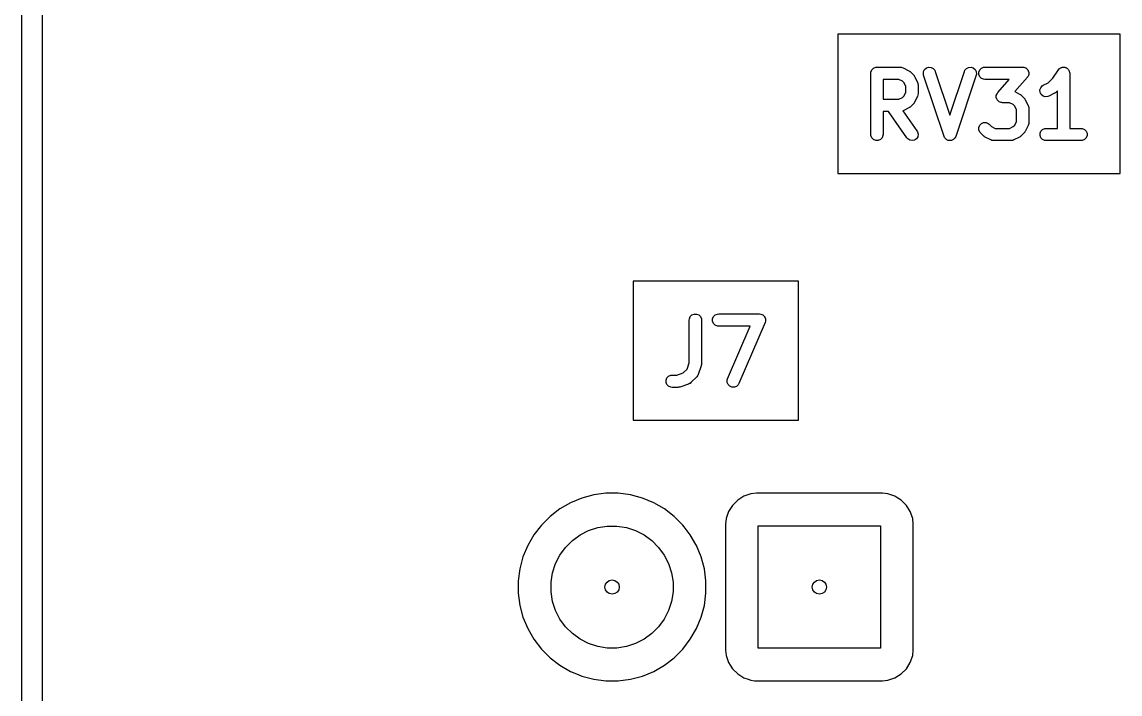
# Model space of a CAD drawing. Extents: x 20 to 124, y -124 to -20.
# Drawn here: x 20 to 46.91, y -78.87 to -62.4 of the extents above; entities that cross this region are included whole.
import ezdxf

# ---------------------------------------------------------------- set-up
doc = ezdxf.new("R2010")
doc.units = 0
doc.layers.add('BLACK', color=7, linetype='CONTINUOUS')
doc.layers.add('WHITE', color=7, linetype='CONTINUOUS')

msp = doc.modelspace()

# ---------------------------------------------------------------- linework, layer by layer
at = {"layer": 'BLACK', "linetype": 'CONTINUOUS'}
for p, q in [((20.5005, -66.111655), (20.5005, -58.099223)), ((46.906214, -62.694984), (39.995214, -62.694984)), ((39.995214, -62.694984), (39.995214, -66.111655)), ((46.906214, -65.124038), (46.906214, -62.694984)), ((40.800714, -63.653328), (40.803596, -63.624064)), ((40.800714, -65.153328), (40.800714, -63.653328)), ((40.803596, -63.624064), (40.825994, -63.569992)), ((40.825994, -63.569992), (40.867378, -63.528608)), ((40.867378, -63.528608), (40.92145, -63.50621)), ((40.92145, -63.50621), (40.950714, -63.503328)), ((40.950714, -63.503328), (41.522143, -63.503328)), ((41.522143, -63.503328), (41.551407, -63.50621)), ((41.551407, -63.50621), (41.556387, -63.508273)), ((41.556387, -63.508273), (41.561762, -63.508655)), ((41.561762, -63.508655), (41.589225, -63.519164)), ((41.589225, -63.519164), (41.732082, -63.590593)), ((41.732082, -63.590593), (41.744677, -63.598521)), ((41.744677, -63.598521), (41.748334, -63.600036)), ((41.748334, -63.600036), (41.752451, -63.603415)), ((41.752451, -63.603415), (41.756968, -63.606258)), ((41.756968, -63.606258), (41.759565, -63.609252)), ((41.759565, -63.609252), (41.771065, -63.61869)), ((41.771065, -63.61869), (41.842494, -63.690118)), ((41.842494, -63.690118), (41.851936, -63.701623)), ((41.851936, -63.701623), (41.854928, -63.704218)), ((41.854928, -63.704218), (41.857767, -63.708728)), ((41.857767, -63.708728), (41.861149, -63.712849)), ((41.861149, -63.712849), (41.862664, -63.716508)), ((41.862664, -63.716508), (41.870593, -63.729103)), ((41.870593, -63.729103), (41.942021, -63.871961)), ((42.087607, -63.672089), (42.091756, -63.613708)), ((42.094127, -63.700762), (42.087607, -63.672089)), ((42.091756, -63.613708), (42.11793, -63.561361)), ((42.594127, -65.200762), (42.094127, -63.700762)), ((42.11793, -63.561361), (42.162144, -63.523014)), ((42.162144, -63.523014), (42.217668, -63.504506)), ((42.217668, -63.504506), (42.276049, -63.508655)), ((42.276049, -63.508655), (42.328396, -63.534829)), ((42.328396, -63.534829), (42.366743, -63.579043)), ((42.366743, -63.579043), (42.378731, -63.605894)), ((42.378731, -63.605894), (42.736429, -64.678986)), ((42.736429, -64.678986), (43.094127, -63.605894)), ((43.378732, -63.700762), (42.878731, -65.200762)), ((43.094127, -63.605894), (43.106115, -63.579043)), ((43.106115, -63.579043), (43.144462, -63.534828)), ((43.144462, -63.534828), (43.19681, -63.508655)), ((43.19681, -63.508655), (43.25519, -63.504505)), ((43.25519, -63.504505), (43.310714, -63.523014)), ((43.310714, -63.523014), (43.354928, -63.561361)), ((43.354928, -63.561361), (43.381102, -63.613708)), ((43.385252, -63.672088), (43.378732, -63.700762)), ((43.381102, -63.613708), (43.385252, -63.672088)), ((43.446453, -63.624064), (43.468851, -63.569992)), ((43.446453, -63.682592), (43.446453, -63.624064)), ((43.468851, -63.736664), (43.446453, -63.682592)), ((43.468851, -63.569992), (43.510235, -63.528608)), ((43.510235, -63.778048), (43.468851, -63.736664)), ((43.510235, -63.528608), (43.564307, -63.50621)), ((43.564307, -63.50621), (43.593571, -63.503328)), ((43.593571, -63.503328), (44.522143, -63.503328)), ((44.635029, -63.752104), (44.328095, -64.102886)), ((44.522143, -63.503328), (44.53762, -63.504852)), ((44.53762, -63.504852), (44.541555, -63.50459)), ((44.541555, -63.50459), (44.544265, -63.505506)), ((44.544265, -63.505506), (44.551407, -63.50621)), ((44.551407, -63.50621), (44.573921, -63.515536)), ((44.573921, -63.515536), (44.596997, -63.52334)), ((44.596997, -63.52334), (44.600804, -63.526671)), ((44.600804, -63.526671), (44.605479, -63.528608)), ((44.605479, -63.528608), (44.622708, -63.545837)), ((44.622708, -63.545837), (44.641044, -63.561881)), ((44.644072, -63.739454), (44.635029, -63.752104)), ((44.641044, -63.561881), (44.643286, -63.566415)), ((44.643286, -63.566415), (44.646863, -63.569992)), ((44.646863, -63.736664), (44.644072, -63.739454)), ((44.646863, -63.569992), (44.656189, -63.592508)), ((44.647958, -63.734019), (44.646863, -63.736664)), ((44.652131, -63.728183), (44.647958, -63.734019)), ((44.659936, -63.705103), (44.652131, -63.728183)), ((44.656189, -63.592508), (44.666988, -63.614344)), ((44.669261, -63.682592), (44.659936, -63.705103)), ((44.666988, -63.614344), (44.667324, -63.619388)), ((44.667324, -63.619388), (44.669261, -63.624064)), ((44.669261, -63.624064), (44.669261, -63.648439)), ((44.669261, -63.648439), (44.670881, -63.67274)), ((44.670881, -63.67274), (44.669261, -63.67753)), ((44.669261, -63.67753), (44.669261, -63.682592)), ((45.262715, -63.772051), (45.397335, -63.570123)), ((45.397335, -63.570123), (45.397401, -63.570042)), ((45.397401, -63.570042), (45.397422, -63.569992)), ((45.397422, -63.569992), (45.397533, -63.56988)), ((45.397533, -63.56988), (45.415965, -63.547372)), ((45.415965, -63.547372), (45.428307, -63.539106)), ((45.428307, -63.539106), (45.438806, -63.528608)), ((45.438806, -63.528608), (45.452382, -63.522984)), ((45.452382, -63.522984), (45.464595, -63.514806)), ((45.464595, -63.514806), (45.479156, -63.511893)), ((45.479156, -63.511893), (45.492878, -63.50621)), ((45.492878, -63.50621), (45.507575, -63.50621)), ((45.507575, -63.50621), (45.521985, -63.503328)), ((45.521985, -63.503328), (45.536555, -63.50621)), ((45.536555, -63.50621), (45.551406, -63.50621)), ((45.551406, -63.50621), (45.56498, -63.511832)), ((45.56498, -63.511832), (45.579399, -63.514685)), ((45.579399, -63.514685), (45.591759, -63.522925)), ((45.591759, -63.522925), (45.605478, -63.528608)), ((45.605478, -63.528608), (45.615867, -63.538997)), ((45.615867, -63.538997), (45.628098, -63.547151)), ((45.628098, -63.547151), (45.636363, -63.559493)), ((45.636363, -63.559493), (45.646862, -63.569992)), ((45.646862, -63.569992), (45.652485, -63.583568)), ((45.652485, -63.583568), (45.660664, -63.595781)), ((45.660664, -63.595781), (45.663576, -63.610343)), ((45.663576, -63.610343), (45.66926, -63.624064)), ((45.66926, -63.624064), (45.672111, -63.653016)), ((45.672111, -63.653016), (45.672142, -63.65317)), ((45.672142, -63.65317), (45.672131, -63.653222)), ((45.672131, -63.653222), (45.672142, -63.653328)), ((45.672142, -63.653328), (45.672142, -65.003328)), ((41.486733, -63.803328), (41.100714, -63.803328)), ((41.100714, -63.803328), (41.100714, -64.289042)), ((41.576147, -63.848035), (41.486733, -63.803328)), ((41.613151, -63.885039), (41.576147, -63.848035)), ((41.657857, -63.974451), (41.613151, -63.885039)), ((41.657857, -64.117918), (41.657857, -63.974451)), ((41.942021, -63.871961), (41.952531, -63.899424)), ((41.952531, -63.899424), (41.952912, -63.904799)), ((41.952912, -63.904799), (41.954975, -63.909778)), ((41.954975, -63.909778), (41.957857, -63.939042)), ((41.957857, -63.939042), (41.957857, -64.153328)), ((43.564307, -63.800446), (43.510235, -63.778048)), ((43.593571, -63.803328), (43.564307, -63.800446)), ((44.191578, -63.803328), (43.593571, -63.803328)), ((43.909256, -64.125981), (44.191578, -63.803328)), ((44.944749, -64.063139), (44.963256, -64.007616)), ((44.963256, -64.007616), (45.001603, -63.963401)), ((45.001603, -63.963401), (45.026489, -63.947736)), ((45.026489, -63.947736), (45.147574, -63.887192)), ((45.147574, -63.887192), (45.262715, -63.772051)), ((41.100714, -64.289042), (41.486733, -64.289042)), ((41.486733, -64.289042), (41.576145, -64.244336)), ((41.576145, -64.244336), (41.61315, -64.207331)), ((41.61315, -64.207331), (41.657857, -64.117918)), ((41.942021, -64.220409), (41.870593, -64.363267)), ((41.952531, -64.192946), (41.942021, -64.220409)), ((41.952912, -64.18757), (41.952531, -64.192946)), ((41.954975, -64.182592), (41.952912, -64.18757)), ((41.957857, -64.153328), (41.954975, -64.182592)), ((43.873404, -64.205345), (43.875025, -64.200552)), ((43.875025, -64.229654), (43.873404, -64.205345)), ((43.875025, -64.195493), (43.884348, -64.172984)), ((43.875025, -64.200552), (43.875025, -64.195493)), ((43.875025, -64.254021), (43.875025, -64.229654)), ((43.876961, -64.258696), (43.875025, -64.254021)), ((43.877298, -64.263741), (43.876961, -64.258696)), ((43.888096, -64.285576), (43.877298, -64.263741)), ((43.884348, -64.172984), (43.892155, -64.149903)), ((43.897423, -64.308093), (43.888096, -64.285576)), ((43.892155, -64.149903), (43.896326, -64.144066)), ((43.896326, -64.144066), (43.897423, -64.141421)), ((43.897423, -64.141421), (43.900212, -64.138631)), ((43.900212, -64.138631), (43.909256, -64.125981)), ((44.328095, -64.102886), (44.446368, -64.162021)), ((44.446368, -64.162021), (44.458962, -64.169949)), ((44.458962, -64.169949), (44.462622, -64.171465)), ((44.462622, -64.171465), (44.466742, -64.174846)), ((44.466742, -64.174846), (44.471253, -64.177686)), ((44.471253, -64.177686), (44.473847, -64.180677)), ((44.473847, -64.180677), (44.485353, -64.19012)), ((44.485353, -64.19012), (44.556781, -64.261549)), ((44.556781, -64.261549), (44.566219, -64.273049)), ((44.566219, -64.273049), (44.569213, -64.275646)), ((44.569213, -64.275646), (44.572053, -64.280158)), ((44.572053, -64.280158), (44.575435, -64.284279)), ((44.575435, -64.284279), (44.57695, -64.287938)), ((44.57695, -64.287938), (44.584878, -64.300532)), ((44.584878, -64.300532), (44.656307, -64.443388)), ((44.948898, -64.121519), (44.944749, -64.063139)), ((44.975072, -64.173868), (44.948898, -64.121519)), ((45.019287, -64.212215), (44.975072, -64.173868)), ((45.07481, -64.230722), (45.019287, -64.212215)), ((45.13319, -64.226573), (45.07481, -64.230722)), ((45.160653, -64.216064), (45.13319, -64.226573)), ((45.30351, -64.144635), (45.160653, -64.216064)), ((45.316103, -64.136707), (45.30351, -64.144635)), ((45.319763, -64.135192), (45.316103, -64.136707)), ((45.323882, -64.13181), (45.319763, -64.135192)), ((45.328396, -64.12897), (45.323882, -64.13181)), ((45.330992, -64.125976), (45.328396, -64.12897)), ((45.342494, -64.116537), (45.330992, -64.125976)), ((45.372142, -64.086889), (45.342494, -64.116537)), ((45.372142, -65.003328), (45.372142, -64.086889)), ((41.589225, -64.573206), (41.58579, -64.57452)), ((41.58579, -64.57452), (41.930742, -65.067309)), ((41.732082, -64.501778), (41.589225, -64.573206)), ((41.744675, -64.49385), (41.732082, -64.501778)), ((41.748335, -64.492335), (41.744675, -64.49385)), ((41.752454, -64.488953), (41.748335, -64.492335)), ((41.756968, -64.486113), (41.752454, -64.488953)), ((41.759564, -64.483119), (41.756968, -64.486113)), ((41.771066, -64.47368), (41.759564, -64.483119)), ((41.842495, -64.402251), (41.771066, -64.47368)), ((41.851936, -64.390746), (41.842495, -64.402251)), ((41.854928, -64.388152), (41.851936, -64.390746)), ((41.857766, -64.383642), (41.854928, -64.388152)), ((41.86115, -64.37952), (41.857766, -64.383642)), ((41.862666, -64.375858), (41.86115, -64.37952)), ((41.870593, -64.363267), (41.862666, -64.375858)), ((43.900999, -64.311669), (43.897423, -64.308093)), ((43.903242, -64.316204), (43.900999, -64.311669)), ((43.921577, -64.332247), (43.903242, -64.316204)), ((43.938807, -64.349477), (43.921577, -64.332247)), ((43.943481, -64.351413), (43.938807, -64.349477)), ((43.947289, -64.354745), (43.943481, -64.351413)), ((43.97037, -64.362551), (43.947289, -64.354745)), ((43.992879, -64.371875), (43.97037, -64.362551)), ((44.000016, -64.372577), (43.992879, -64.371875)), ((44.002731, -64.373496), (44.000016, -64.372577)), ((44.00667, -64.373233), (44.002731, -64.373496)), ((44.022143, -64.374757), (44.00667, -64.373233)), ((44.201019, -64.374757), (44.022143, -64.374757)), ((44.290432, -64.419463), (44.201019, -64.374757)), ((44.327435, -64.456467), (44.290432, -64.419463)), ((44.372143, -64.545881), (44.327435, -64.456467)), ((44.372143, -64.832203), (44.372143, -64.545881)), ((44.656307, -64.443388), (44.666816, -64.470852)), ((44.666816, -64.470852), (44.667197, -64.476226)), ((44.667197, -64.476226), (44.669261, -64.481207)), ((44.669261, -64.481207), (44.672143, -64.510471)), ((44.672143, -64.510471), (44.672143, -64.867614)), ((41.229759, -64.589042), (41.100714, -64.589042)), ((41.100714, -64.589042), (41.100714, -65.153328)), ((41.684972, -65.239347), (41.229759, -64.589042)), ((44.327435, -64.921617), (44.372143, -64.832203)), ((41.930742, -65.067309), (41.945163, -65.092935)), ((41.945163, -65.092935), (41.957822, -65.150077)), ((43.446453, -64.981208), (43.46885, -64.927136)), ((43.446453, -65.039734), (43.446453, -64.981208)), ((43.46885, -65.093806), (43.446453, -65.039734)), ((43.46885, -64.927136), (43.510236, -64.88575)), ((43.487505, -65.116537), (43.46885, -65.093806)), ((43.510236, -64.88575), (43.564308, -64.863353)), ((43.564308, -64.863353), (43.622834, -64.863353)), ((43.622834, -64.863353), (43.676906, -64.88575)), ((43.676906, -64.88575), (43.699637, -64.904405)), ((43.699637, -64.904405), (43.753853, -64.958621)), ((43.753853, -64.958621), (43.843267, -65.003328)), ((43.843267, -65.003328), (44.201019, -65.003328)), ((44.201019, -65.003328), (44.290432, -64.958621)), ((44.290432, -64.958621), (44.327435, -64.921617)), ((44.566219, -65.105035), (44.556781, -65.116536)), ((44.569213, -65.102439), (44.566219, -65.105035)), ((44.572053, -65.097926), (44.569213, -65.102439)), ((44.575435, -65.093806), (44.572053, -65.097926)), ((44.57695, -65.090146), (44.575435, -65.093806)), ((44.584878, -65.077553), (44.57695, -65.090146)), ((44.656307, -64.934697), (44.584878, -65.077553)), ((44.666816, -64.907233), (44.656307, -64.934697)), ((44.667197, -64.901858), (44.666816, -64.907233)), ((44.669261, -64.896878), (44.667197, -64.901858)), ((44.672143, -64.867614), (44.669261, -64.896878)), ((44.946453, -65.124064), (44.968851, -65.069992)), ((44.968851, -65.069992), (45.010235, -65.028608)), ((45.010235, -65.028608), (45.064307, -65.00621)), ((45.064307, -65.00621), (45.093571, -65.003328)), ((45.093571, -65.003328), (45.372142, -65.003328)), ((45.672142, -65.003328), (45.950714, -65.003328)), ((45.950714, -65.003328), (45.979978, -65.00621)), ((45.979978, -65.00621), (46.03405, -65.028608)), ((46.03405, -65.028608), (46.075434, -65.069992)), ((46.075434, -65.069992), (46.097832, -65.124064)), ((40.803596, -65.182592), (40.800714, -65.153328)), ((40.825994, -65.236664), (40.803596, -65.182592)), ((40.867378, -65.278048), (40.825994, -65.236664)), ((40.92145, -65.300446), (40.867378, -65.278048)), ((40.979978, -65.300446), (40.92145, -65.300446)), ((41.03405, -65.278048), (40.979978, -65.300446)), ((41.075434, -65.236664), (41.03405, -65.278048)), ((41.097832, -65.182592), (41.075434, -65.236664)), ((41.100714, -65.153328), (41.097832, -65.182592)), ((41.704115, -65.261669), (41.684972, -65.239347)), ((41.753472, -65.293122), (41.704115, -65.261669)), ((41.811108, -65.303293), (41.753472, -65.293122)), ((41.86825, -65.290634), (41.811108, -65.303293)), ((41.916198, -65.25707), (41.86825, -65.290634)), ((41.947651, -65.207713), (41.916198, -65.25707)), ((41.957822, -65.150077), (41.947651, -65.207713)), ((42.606115, -65.227613), (42.594127, -65.200762)), ((42.613137, -65.23571), (42.606115, -65.227613)), ((42.61793, -65.245295), (42.613137, -65.23571)), ((42.632136, -65.257616), (42.61793, -65.245295)), ((42.644462, -65.271828), (42.632136, -65.257616)), ((42.654049, -65.276621), (42.644462, -65.271828)), ((42.662144, -65.283642), (42.654049, -65.276621)), ((42.679986, -65.289589), (42.662144, -65.283642)), ((42.69681, -65.298001), (42.679986, -65.289589)), ((42.7075, -65.29876), (42.69681, -65.298001)), ((42.717668, -65.30215), (42.7075, -65.29876)), ((42.736424, -65.300817), (42.717668, -65.30215)), ((42.75519, -65.302151), (42.736424, -65.300817)), ((42.76536, -65.29876), (42.75519, -65.302151)), ((42.776049, -65.298001), (42.76536, -65.29876)), ((42.79287, -65.28959), (42.776049, -65.298001)), ((42.810714, -65.283642), (42.79287, -65.28959)), ((42.81881, -65.276619), (42.810714, -65.283642)), ((42.828396, -65.271827), (42.81881, -65.276619)), ((42.840719, -65.257618), (42.828396, -65.271827)), ((42.854928, -65.245295), (42.840719, -65.257618)), ((42.85972, -65.235709), (42.854928, -65.245295)), ((42.866743, -65.227613), (42.85972, -65.235709)), ((42.878731, -65.200762), (42.866743, -65.227613)), ((43.558934, -65.187966), (43.487505, -65.116537)), ((43.570438, -65.197407), (43.558934, -65.187966)), ((43.573033, -65.200399), (43.570438, -65.197407)), ((43.577542, -65.203237), (43.573033, -65.200399)), ((43.581665, -65.206621), (43.577542, -65.203237)), ((43.585326, -65.208137), (43.581665, -65.206621)), ((43.597918, -65.216064), (43.585326, -65.208137)), ((43.740776, -65.287492), (43.597918, -65.216064)), ((43.768239, -65.298002), (43.740776, -65.287492)), ((43.773614, -65.298383), (43.768239, -65.298002)), ((43.778593, -65.300446), (43.773614, -65.298383)), ((43.807857, -65.303328), (43.778593, -65.300446)), ((44.236428, -65.303328), (43.807857, -65.303328)), ((44.265692, -65.300446), (44.236428, -65.303328)), ((44.27067, -65.298383), (44.265692, -65.300446)), ((44.276046, -65.298002), (44.27067, -65.298383)), ((44.303509, -65.287492), (44.276046, -65.298002)), ((44.446368, -65.216064), (44.303509, -65.287492)), ((44.458962, -65.208135), (44.446368, -65.216064)), ((44.462622, -65.20662), (44.458962, -65.208135)), ((44.466742, -65.203238), (44.462622, -65.20662)), ((44.471253, -65.200399), (44.466742, -65.203238)), ((44.473847, -65.197407), (44.471253, -65.200399)), ((44.485353, -65.187965), (44.473847, -65.197407)), ((44.556781, -65.116536), (44.485353, -65.187965)), ((44.946453, -65.182592), (44.946453, -65.124064)), ((44.968851, -65.236664), (44.946453, -65.182592)), ((45.010235, -65.278048), (44.968851, -65.236664)), ((45.064307, -65.300446), (45.010235, -65.278048)), ((45.093571, -65.303328), (45.064307, -65.300446)), ((45.950714, -65.303328), (45.093571, -65.303328)), ((45.979978, -65.300446), (45.950714, -65.303328)), ((46.03405, -65.278048), (45.979978, -65.300446)), ((46.075434, -65.236664), (46.03405, -65.278048)), ((46.097832, -65.182592), (46.075434, -65.236664)), ((46.097832, -65.124064), (46.097832, -65.182592)), ((46.906214, -66.111655), (46.906214, -65.124038)), ((20.5005, -72.160553), (20.5005, -66.111655)), ((39.995214, -66.111655), (46.906214, -66.111655)), ((39.027281, -68.747476), (34.973071, -68.747476)), ((34.973071, -68.747476), (34.973071, -72.160553)), ((39.027281, -71.611655), (39.027281, -68.747476)), ((36.35, -69.703328), (36.352882, -69.674064)), ((36.352882, -69.674064), (36.37528, -69.619992)), ((36.37528, -69.619992), (36.416664, -69.578608)), ((36.416664, -69.578608), (36.470736, -69.55621)), ((36.470736, -69.55621), (36.529264, -69.55621)), ((36.529264, -69.55621), (36.583336, -69.578608)), ((36.583336, -69.578608), (36.62472, -69.619992)), ((36.62472, -69.619992), (36.647118, -69.674064)), ((36.647118, -69.674064), (36.65, -69.703328)), ((36.92431, -69.674064), (36.946708, -69.619992)), ((36.92431, -69.732592), (36.92431, -69.674064)), ((36.946708, -69.619992), (36.988092, -69.578608)), ((36.988092, -69.578608), (37.042164, -69.55621)), ((37.042164, -69.55621), (37.071428, -69.553328)), ((37.071428, -69.553328), (38.071428, -69.553328)), ((38.071428, -69.553328), (38.100692, -69.55621)), ((38.100692, -69.55621), (38.101553, -69.556566)), ((38.101553, -69.556566), (38.102483, -69.556578)), ((38.102483, -69.556578), (38.128544, -69.567747)), ((38.128544, -69.567747), (38.154764, -69.578608)), ((38.154764, -69.578608), (38.155422, -69.579266)), ((38.155422, -69.579266), (38.156278, -69.579633)), ((38.156278, -69.579633), (38.176068, -69.599912)), ((38.176068, -69.599912), (38.196148, -69.619992)), ((38.196148, -69.619992), (38.196505, -69.620854)), ((38.196505, -69.620854), (38.197155, -69.62152)), ((38.197155, -69.62152), (38.207673, -69.647815)), ((38.207673, -69.647815), (38.218546, -69.674064)), ((38.218546, -69.674064), (38.218546, -69.674997)), ((38.218546, -69.674997), (38.218891, -69.67586)), ((38.218891, -69.67586), (38.218546, -69.704177)), ((36.35, -70.750416), (36.35, -69.703328)), ((36.65, -69.703328), (36.65, -70.774757)), ((36.946708, -69.786664), (36.92431, -69.732592)), ((36.988092, -69.828048), (36.946708, -69.786664)), ((37.042164, -69.850446), (36.988092, -69.828048)), ((37.071428, -69.853328), (37.042164, -69.850446)), ((37.843947, -69.853328), (37.071428, -69.853328)), ((37.290699, -71.14424), (37.843947, -69.853328)), ((38.2093, -69.762416), (37.566443, -71.262416)), ((38.218178, -69.734383), (38.2093, -69.762416)), ((38.218189, -69.733453), (38.218178, -69.734383)), ((38.218546, -69.732592), (38.218189, -69.733453)), ((38.218546, -69.704177), (38.218546, -69.732592)), ((36.297466, -70.908014), (36.35, -70.750416)), ((36.047085, -71.053328), (36.204687, -71.000794)), ((36.204687, -71.000794), (36.297466, -70.908014)), ((36.642302, -70.822192), (36.570873, -71.036477)), ((36.645601, -70.807682), (36.642302, -70.822192)), ((36.647118, -70.804021), (36.645601, -70.807682)), ((36.64764, -70.798712), (36.647118, -70.804021)), ((36.648822, -70.793518), (36.64764, -70.798712)), ((36.65, -70.774757), (36.648541, -70.789568)), ((36.648541, -70.789568), (36.648822, -70.793518)), ((35.781453, -71.174064), (35.803851, -71.119992)), ((35.781453, -71.232592), (35.781453, -71.174064)), ((35.803851, -71.286664), (35.781453, -71.232592)), ((35.803851, -71.119992), (35.845235, -71.078608)), ((35.845235, -71.328048), (35.803851, -71.286664)), ((35.845235, -71.078608), (35.899307, -71.05621)), ((35.899307, -71.05621), (35.928571, -71.053328)), ((35.928571, -71.053328), (36.047085, -71.053328)), ((36.333148, -71.274203), (36.118862, -71.345631)), ((36.359999, -71.262215), (36.333148, -71.274203)), ((36.36407, -71.258683), (36.359999, -71.262215)), ((36.36905, -71.256621), (36.36407, -71.258683)), ((36.39178, -71.237966), (36.36905, -71.256621)), ((36.534637, -71.095108), (36.39178, -71.237966)), ((36.553292, -71.072377), (36.534637, -71.095108)), ((36.555354, -71.067397), (36.553292, -71.072377)), ((36.558885, -71.063327), (36.555354, -71.067397)), ((36.570873, -71.036477), (36.558885, -71.063327)), ((37.281108, -71.230796), (37.281821, -71.172273)), ((37.302844, -71.285136), (37.281108, -71.230796)), ((37.281821, -71.172273), (37.290699, -71.14424)), ((37.343721, -71.327023), (37.302844, -71.285136)), ((37.552266, -71.288178), (37.510379, -71.329055)), ((37.566443, -71.262416), (37.552266, -71.288178)), ((35.899307, -71.350446), (35.845235, -71.328048)), ((35.928571, -71.353328), (35.899307, -71.350446)), ((36.071428, -71.353328), (35.928571, -71.353328)), ((36.086233, -71.351869), (36.071428, -71.353328)), ((36.090188, -71.352151), (36.086233, -71.351869)), ((36.095389, -71.350968), (36.090188, -71.352151)), ((36.100692, -71.350446), (36.095389, -71.350968)), ((36.104349, -71.34893), (36.100692, -71.350446)), ((36.118862, -71.345631), (36.104349, -71.34893)), ((37.397516, -71.350078), (37.343721, -71.327023)), ((37.456039, -71.350791), (37.397516, -71.350078)), ((37.510379, -71.329055), (37.456039, -71.350791)), ((39.027281, -72.160553), (39.027281, -71.611655)), ((20.5005, -76.099223), (20.5005, -72.160553)), ((34.973071, -72.160553), (39.027281, -72.160553)), ((34.010233, -73.988861), (33.718939, -74.066913)), ((34.309206, -73.949501), (34.010233, -73.988861)), ((34.309211, -73.9495), (34.309206, -73.949501)), ((34.309217, -73.9495), (34.309211, -73.9495)), ((34.610783, -73.9495), (34.309217, -73.9495)), ((34.610788, -73.9495), (34.610783, -73.9495)), ((34.610793, -73.949501), (34.610788, -73.9495)), ((34.909766, -73.988861), (34.610793, -73.949501)), ((35.20106, -74.066913), (34.909766, -73.988861)), ((37.860745, -73.964631), (37.690476, -74.024211)), ((37.86075, -73.96463), (37.860745, -73.964631)), ((37.995039, -73.9495), (37.86075, -73.96463)), ((37.995046, -73.9495), (37.995039, -73.9495)), ((41.084954, -73.9495), (37.995046, -73.9495)), ((41.08496, -73.9495), (41.084954, -73.9495)), ((41.219249, -73.96463), (41.08496, -73.9495)), ((41.219254, -73.964631), (41.219249, -73.96463)), ((41.389523, -74.024211), (41.219254, -73.964631)), ((33.440328, -74.182318), (33.179168, -74.333099)), ((33.440338, -74.182314), (33.440328, -74.182318)), ((33.718939, -74.066913), (33.440338, -74.182314)), ((35.479661, -74.182314), (35.20106, -74.066913)), ((35.479671, -74.182318), (35.479661, -74.182314)), ((35.740831, -74.333099), (35.479671, -74.182318)), ((37.410184, -74.247737), (37.314211, -74.400476)), ((37.537737, -74.120184), (37.410184, -74.247737)), ((37.690476, -74.024211), (37.537737, -74.120184)), ((41.457482, -74.066913), (41.389523, -74.024211)), ((41.542262, -74.120184), (41.457482, -74.066913)), ((41.669816, -74.247738), (41.542262, -74.120184)), ((41.765789, -74.400478), (41.669816, -74.247738)), ((32.939914, -74.516685), (32.726685, -74.729914)), ((32.939921, -74.516679), (32.939914, -74.516685)), ((33.179168, -74.333099), (32.939921, -74.516679)), ((35.980078, -74.516679), (35.740831, -74.333099)), ((35.980085, -74.516685), (35.980078, -74.516679)), ((36.168439, -74.705039), (35.980085, -74.516685)), ((37.314211, -74.400476), (37.254631, -74.570745)), ((41.825368, -74.570745), (41.765789, -74.400478)), ((32.726679, -74.729921), (32.543099, -74.969168)), ((32.726685, -74.729914), (32.726679, -74.729921)), ((33.885975, -74.864181), (34.109832, -74.791445)), ((34.109832, -74.791445), (34.342311, -74.754624)), ((34.342311, -74.754624), (34.577689, -74.754624)), ((34.577689, -74.754624), (34.810168, -74.791445)), ((34.810168, -74.791445), (35.034025, -74.864181)), ((36.193314, -74.729914), (36.168439, -74.705039)), ((36.19332, -74.729921), (36.193314, -74.729914)), ((36.229486, -74.777053), (36.19332, -74.729921)), ((36.3769, -74.969168), (36.229486, -74.777053)), ((37.25463, -74.57075), (37.2395, -74.705039)), ((37.2395, -74.705039), (37.2395, -77.79496)), ((37.254631, -74.570745), (37.25463, -74.57075)), ((38.04, -77.75), (38.04, -74.75)), ((38.04, -74.75), (41.04, -74.75)), ((41.04, -74.75), (41.04, -77.75)), ((41.8405, -74.705046), (41.825368, -74.570745)), ((41.8405, -76.124038), (41.8405, -74.705046)), ((32.543099, -74.969168), (32.392318, -75.230328)), ((33.485828, -75.109391), (33.676252, -74.97104)), ((33.676252, -74.97104), (33.885975, -74.864181)), ((35.034025, -74.864181), (35.243748, -74.97104)), ((35.243748, -74.97104), (35.434172, -75.109391)), ((36.514414, -75.20735), (36.3769, -74.969168)), ((32.392314, -75.230338), (32.276913, -75.508939)), ((32.392318, -75.230328), (32.392314, -75.230338)), ((33.18104, -75.466252), (33.319391, -75.275828)), ((33.319391, -75.275828), (33.485828, -75.109391)), ((35.434172, -75.109391), (35.600609, -75.275828)), ((35.600609, -75.275828), (35.73896, -75.466252)), ((36.527683, -75.230332), (36.514414, -75.20735)), ((36.643087, -75.508942), (36.527683, -75.230332)), ((32.276913, -75.508939), (32.198861, -75.800233)), ((33.074181, -75.675975), (33.18104, -75.466252)), ((35.73896, -75.466252), (35.845819, -75.675975)), ((36.721138, -75.800232), (36.643087, -75.508942)), ((32.198861, -75.800233), (32.159501, -76.099206)), ((33.001445, -75.899832), (33.074181, -75.675975)), ((35.845819, -75.675975), (35.918555, -75.899832)), ((36.7605, -76.099217), (36.721138, -75.800232)), ((20.5005, -82.611655), (20.5005, -76.099223)), ((32.159501, -76.099206), (32.1595, -76.099223)), ((32.1595, -76.099223), (32.1595, -76.400776)), ((32.964624, -76.132311), (33.001445, -75.899832)), ((32.964624, -76.367689), (32.964624, -76.132311)), ((35.918555, -75.899832), (35.955376, -76.132311)), ((35.955376, -76.132311), (35.955376, -76.367689)), ((36.7605, -76.400783), (36.7605, -76.099217)), ((41.8405, -77.794954), (41.8405, -76.124038)), ((32.1595, -76.400776), (32.159501, -76.400793)), ((32.159501, -76.400793), (32.198861, -76.699766)), ((33.001445, -76.600168), (32.964624, -76.367689)), ((35.955376, -76.367689), (35.918555, -76.600168)), ((36.721138, -76.699768), (36.7605, -76.400783)), ((33.074181, -76.824025), (33.001445, -76.600168)), ((35.918555, -76.600168), (35.845819, -76.824025)), ((32.198861, -76.699766), (32.276913, -76.99106)), ((33.18104, -77.033748), (33.074181, -76.824025)), ((35.845819, -76.824025), (35.73896, -77.033748)), ((36.643087, -76.991058), (36.721138, -76.699768)), ((32.276913, -76.99106), (32.392314, -77.269661)), ((33.319391, -77.224172), (33.18104, -77.033748)), ((35.73896, -77.033748), (35.600609, -77.224172)), ((36.527683, -77.269668), (36.643087, -76.991058)), ((32.392314, -77.269661), (32.392318, -77.269671)), ((32.392318, -77.269671), (32.543099, -77.530831)), ((33.485828, -77.390609), (33.319391, -77.224172)), ((33.676252, -77.52896), (33.485828, -77.390609)), ((35.434172, -77.390609), (35.243748, -77.52896)), ((35.600609, -77.224172), (35.434172, -77.390609)), ((36.3769, -77.530832), (36.527683, -77.269668)), ((32.543099, -77.530831), (32.726679, -77.770078)), ((33.885975, -77.635819), (33.676252, -77.52896)), ((34.109832, -77.708555), (33.885975, -77.635819)), ((34.342311, -77.745376), (34.109832, -77.708555)), ((34.577689, -77.745376), (34.342311, -77.745376)), ((34.810168, -77.708555), (34.577689, -77.745376)), ((35.034025, -77.635819), (34.810168, -77.708555)), ((35.243748, -77.52896), (35.034025, -77.635819)), ((36.193319, -77.77008), (36.3769, -77.530832)), ((41.04, -77.75), (38.04, -77.75)), ((32.726679, -77.770078), (32.726685, -77.770085)), ((32.726685, -77.770085), (32.939914, -77.983314)), ((32.939914, -77.983314), (32.939921, -77.98332)), ((32.939921, -77.98332), (33.179168, -78.1669)), ((35.740832, -78.1669), (35.98008, -77.983319)), ((35.98008, -77.983319), (36.193319, -77.77008)), ((37.2395, -77.79496), (37.25463, -77.929249)), ((37.25463, -77.929249), (37.254631, -77.929254)), ((37.254631, -77.929254), (37.314211, -78.099523)), ((41.765789, -78.099522), (41.825368, -77.929255)), ((41.825368, -77.929255), (41.8405, -77.794954)), ((33.179168, -78.1669), (33.440328, -78.317681)), ((35.479668, -78.317683), (35.740832, -78.1669)), ((37.314211, -78.099523), (37.356547, -78.1669)), ((37.356547, -78.1669), (37.410184, -78.252262)), ((37.410184, -78.252262), (37.537738, -78.379816)), ((41.542262, -78.379816), (41.669816, -78.252262)), ((41.669816, -78.252262), (41.765789, -78.099522)), ((33.440328, -78.317681), (33.440329, -78.317681)), ((33.440329, -78.317681), (33.440332, -78.317683)), ((33.440332, -78.317683), (33.626072, -78.394619)), ((33.626072, -78.394619), (33.718939, -78.433086)), ((33.718939, -78.433086), (33.71894, -78.433086)), ((33.71894, -78.433086), (33.718942, -78.433087)), ((33.718942, -78.433087), (34.010232, -78.511138)), ((34.010232, -78.511138), (34.309217, -78.5505)), ((34.309217, -78.5505), (34.309224, -78.5505)), ((34.309224, -78.5505), (34.610776, -78.5505)), ((34.610776, -78.5505), (34.610783, -78.5505)), ((34.610783, -78.5505), (34.909768, -78.511138)), ((34.909768, -78.511138), (35.201058, -78.433087)), ((35.201058, -78.433087), (35.479668, -78.317683)), ((37.537738, -78.379816), (37.690478, -78.475789)), ((37.690478, -78.475789), (37.7915, -78.511138)), ((37.7915, -78.511138), (37.860745, -78.535368)), ((37.860745, -78.535368), (37.86075, -78.535369)), ((37.86075, -78.535369), (37.951246, -78.545565)), ((37.951246, -78.545565), (37.99504, -78.550499)), ((37.99504, -78.550499), (37.995043, -78.5505)), ((37.995043, -78.5505), (37.995046, -78.5505)), ((37.995046, -78.5505), (41.084957, -78.5505)), ((41.084957, -78.5505), (41.084958, -78.550499)), ((41.084958, -78.550499), (41.152104, -78.542934)), ((41.152104, -78.542934), (41.219249, -78.535369)), ((41.219249, -78.535369), (41.219252, -78.535368)), ((41.219252, -78.535368), (41.219255, -78.535368)), ((41.219255, -78.535368), (41.389522, -78.475789)), ((41.389522, -78.475789), (41.542262, -78.379816))]:
    msp.add_line(p, q, dxfattribs=at)
at = {"layer": 'BLACK'}
for centre in [(34.46, -76.25), (39.54, -76.25)]:
    msp.add_circle(centre, 0.175, dxfattribs=at)
at = {"layer": 'WHITE', "linetype": 'CONTINUOUS'}
msp.add_line((20, -124), (20, -20), dxfattribs=at)
at = {"layer": 'WHITE'}
for centre in [(34.46, -76.25), (39.54, -76.25)]:
    msp.add_circle(centre, 0.175, dxfattribs=at)

doc.saveas('drawing.dxf')
